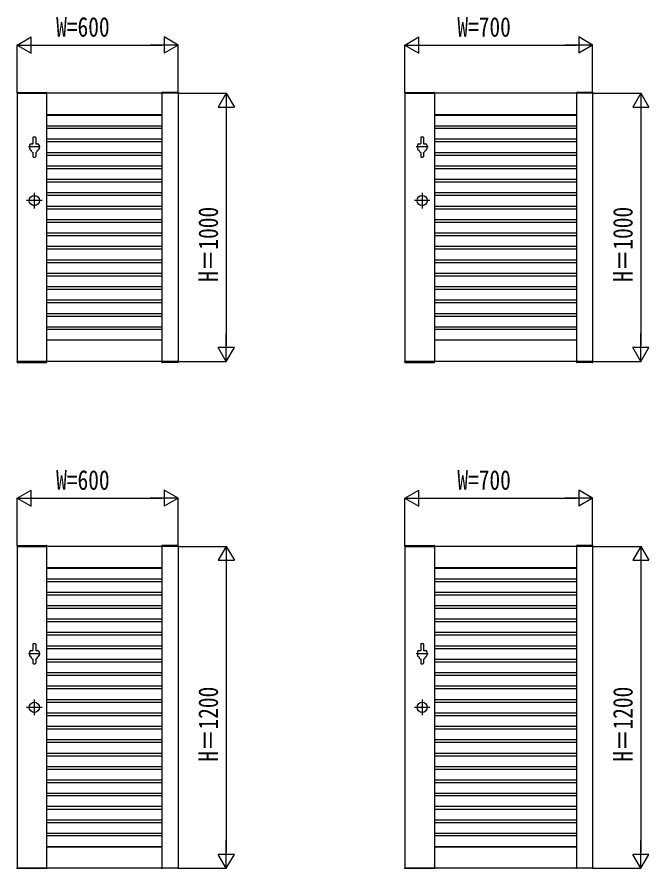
# Model space of a CAD drawing. Units: millimetres, scale not verified. Extents: x -8410 to 8410, y -5940 to 5940.
# Drawn here: x -2016 to 341, y -3457 to -281 of the extents above; entities that cross this region are included whole.
import ezdxf
from ezdxf.enums import TextEntityAlignment as Align

# ---------------------------------------------------------------- set-up
doc = ezdxf.new("R2010")
doc.units = ezdxf.units.MM
doc.header["$LTSCALE"] = 30
doc.layers.add('0-2_YKK_A1', color=4, linetype='Continuous')
doc.layers.add('0-3_YKK_D', color=6, linetype='Continuous')
doc.styles.add('ＭＳ ゴシック', font='')
doc.styles.get('ＭＳ ゴシック').set_extended_font_data('MS Gothic')

msp = doc.modelspace()

# ---------------------------------------------------------------- linework, layer by layer
at = {"layer": '0-2_YKK_A1'}
for p, q in [((-2016.01, -563.2), (-2016.14, -565.75)), ((-2016.14, -565.75), (-1905.14, -565.75)), ((-2015.64, -565.75), (-2015.64, -1565.75)), ((-1415.64, -565.75), (-2015.64, -565.75)), ((-2015.01, -562.25), (-1906.28, -562.25)), ((-1905.64, -565.75), (-1905.64, -1565.75)), ((-1905.28, -563.2), (-1905.14, -565.75)), ((-1476.01, -563.2), (-1476.14, -565.75)), ((-1415.14, -565.75), (-1476.14, -565.75)), ((-1475.64, -565.75), (-1475.64, -1565.75)), ((-1416.28, -562.25), (-1475.01, -562.25)), ((-1415.64, -565.75), (-1415.64, -1565.75)), ((-1415.28, -563.2), (-1415.14, -565.75)), ((-569.71, -563.2), (-569.85, -565.75)), ((-569.85, -565.75), (-458.85, -565.75)), ((-569.35, -565.75), (-569.35, -1565.75)), ((130.65, -565.75), (-569.35, -565.75)), ((-568.71, -562.25), (-459.98, -562.25)), ((-459.35, -565.75), (-459.35, -1565.75)), ((-458.98, -563.2), (-458.85, -565.75)), ((70.29, -563.2), (70.15, -565.75)), ((131.15, -565.75), (70.15, -565.75)), ((70.65, -565.75), (70.65, -1565.75)), ((130.02, -562.25), (71.29, -562.25)), ((130.65, -565.75), (130.65, -1565.75)), ((131.02, -563.2), (131.15, -565.75)), ((-1475.64, -645.75), (-1905.64, -645.75)), ((-1905.64, -646.85), (-1475.64, -646.85)), ((70.65, -645.75), (-459.35, -645.75)), ((-459.35, -646.85), (70.65, -646.85)), ((-1905.64, -686.85), (-1475.64, -686.85)), ((-1905.64, -696.05), (-1475.64, -696.05)), ((-459.35, -686.85), (70.65, -686.85)), ((-459.35, -696.05), (70.65, -696.05)), ((-1956.89, -730.25), (-1956.89, -753.75)), ((-1954.89, -728.25), (-1948.39, -728.25)), ((-1946.39, -730.25), (-1946.39, -753.75)), ((-510.6, -730.25), (-510.6, -753.75)), ((-508.6, -728.25), (-502.1, -728.25)), ((-500.1, -730.25), (-500.1, -753.75)), ((-1969.14, -758.75), (-1969.14, -772.75)), ((-1964.14, -753.75), (-1956.89, -753.75)), ((-1946.39, -753.75), (-1939.14, -753.75)), ((-1934.14, -758.75), (-1934.14, -772.75)), ((-1905.64, -736.05), (-1475.64, -736.05)), ((-1905.64, -746.05), (-1475.64, -746.05)), ((-522.85, -758.75), (-522.85, -772.75)), ((-517.85, -753.75), (-510.6, -753.75)), ((-500.1, -753.75), (-492.85, -753.75)), ((-487.85, -758.75), (-487.85, -772.75)), ((-459.35, -736.05), (70.65, -736.05)), ((-459.35, -746.05), (70.65, -746.05)), ((-1929.64, -765.75), (-1973.65, -765.75)), ((-1956.89, -786.6), (-1956.89, -801.25)), ((-1946.39, -786.6), (-1946.39, -801.25)), ((-1905.64, -786.05), (-1475.64, -786.05)), ((-483.34, -765.75), (-527.35, -765.75)), ((-510.6, -786.6), (-510.6, -801.25)), ((-500.1, -786.6), (-500.1, -801.25)), ((-459.35, -786.05), (70.65, -786.05)), ((-1954.89, -803.25), (-1948.39, -803.25)), ((-1905.64, -796.05), (-1475.64, -796.05)), ((-508.6, -803.25), (-502.1, -803.25)), ((-459.35, -796.05), (70.65, -796.05)), ((-1905.64, -836.05), (-1475.64, -836.05)), ((-1905.64, -846.05), (-1475.64, -846.05)), ((-459.35, -836.05), (70.65, -836.05)), ((-459.35, -846.05), (70.65, -846.05)), ((-1905.64, -886.05), (-1475.64, -886.05)), ((-459.35, -886.05), (70.65, -886.05)), ((-1905.64, -896.05), (-1475.64, -896.05)), ((-459.35, -896.05), (70.65, -896.05)), ((-1951.64, -936.75), (-1951.64, -994.75)), ((-1905.64, -936.05), (-1475.64, -936.05)), ((-1905.64, -946.05), (-1475.64, -946.05)), ((-505.35, -936.75), (-505.35, -994.75)), ((-459.35, -936.05), (70.65, -936.05)), ((-459.35, -946.05), (70.65, -946.05)), ((-1922.64, -965.75), (-1980.64, -965.75)), ((-476.35, -965.75), (-534.35, -965.75)), ((-1905.64, -986.05), (-1475.64, -986.05)), ((-1905.64, -996.05), (-1475.64, -996.05)), ((-459.35, -986.05), (70.65, -986.05)), ((-459.35, -996.05), (70.65, -996.05)), ((-1905.64, -1036.05), (-1475.64, -1036.05)), ((-1905.64, -1046.05), (-1475.64, -1046.05)), ((-459.35, -1036.05), (70.65, -1036.05)), ((-459.35, -1046.05), (70.65, -1046.05)), ((-1905.64, -1086.05), (-1475.64, -1086.05)), ((-1905.64, -1096.05), (-1475.64, -1096.05)), ((-459.35, -1086.05), (70.65, -1086.05)), ((-459.35, -1096.05), (70.65, -1096.05)), ((-1905.64, -1136.05), (-1475.64, -1136.05)), ((-459.35, -1136.05), (70.65, -1136.05)), ((-1905.64, -1146.05), (-1475.64, -1146.05)), ((-459.35, -1146.05), (70.65, -1146.05)), ((-1905.64, -1186.05), (-1475.64, -1186.05)), ((-1905.64, -1196.05), (-1475.64, -1196.05)), ((-459.35, -1186.05), (70.65, -1186.05)), ((-459.35, -1196.05), (70.65, -1196.05)), ((-1905.64, -1236.05), (-1475.64, -1236.05)), ((-459.35, -1236.05), (70.65, -1236.05)), ((-1905.64, -1246.05), (-1475.64, -1246.05)), ((-459.35, -1246.05), (70.65, -1246.05)), ((-1905.64, -1286.05), (-1475.64, -1286.05)), ((-1905.64, -1296.05), (-1475.64, -1296.05)), ((-459.35, -1286.05), (70.65, -1286.05)), ((-459.35, -1296.05), (70.65, -1296.05)), ((-1905.64, -1336.05), (-1475.64, -1336.05)), ((-1905.64, -1346.05), (-1475.64, -1346.05)), ((-459.35, -1336.05), (70.65, -1336.05)), ((-459.35, -1346.05), (70.65, -1346.05)), ((-1905.64, -1386.05), (-1475.64, -1386.05)), ((-1905.64, -1396.05), (-1475.64, -1396.05)), ((-459.35, -1386.05), (70.65, -1386.05)), ((-459.35, -1396.05), (70.65, -1396.05)), ((-1905.64, -1436.05), (-1475.64, -1436.05)), ((-1905.64, -1445.25), (-1475.64, -1445.25)), ((-459.35, -1436.05), (70.65, -1436.05)), ((-459.35, -1445.25), (70.65, -1445.25)), ((-1905.64, -1485.25), (-1475.64, -1485.25)), ((-1475.64, -1485.75), (-1905.64, -1485.75)), ((-459.35, -1485.25), (70.65, -1485.25)), ((70.65, -1485.75), (-459.35, -1485.75)), ((-2016.14, -1565.75), (-1905.14, -1565.75)), ((-2016.01, -1568.3), (-2016.14, -1565.75)), ((-1415.64, -1565.75), (-2015.64, -1565.75)), ((-2015.01, -1569.25), (-1906.28, -1569.25)), ((-1905.28, -1568.3), (-1905.14, -1565.75)), ((-1415.14, -1565.75), (-1476.14, -1565.75)), ((-1476.01, -1568.3), (-1476.14, -1565.75)), ((-1416.28, -1569.25), (-1475.01, -1569.25)), ((-1415.28, -1568.3), (-1415.14, -1565.75)), ((-569.85, -1565.75), (-458.85, -1565.75)), ((-569.71, -1568.3), (-569.85, -1565.75)), ((130.65, -1565.75), (-569.35, -1565.75)), ((-568.71, -1569.25), (-459.98, -1569.25)), ((-458.98, -1568.3), (-458.85, -1565.75)), ((131.15, -1565.75), (70.15, -1565.75)), ((70.29, -1568.3), (70.15, -1565.75)), ((130.02, -1569.25), (71.29, -1569.25)), ((131.02, -1568.3), (131.15, -1565.75)), ((-2016.01, -2252.36), (-2016.14, -2254.91)), ((-2016.14, -2254.91), (-1905.14, -2254.91)), ((-2015.64, -2254.91), (-2015.64, -3454.91)), ((-1415.64, -2254.91), (-2015.64, -2254.91)), ((-2015.01, -2251.41), (-1906.28, -2251.41)), ((-1905.64, -2254.91), (-1905.64, -3454.91)), ((-1905.28, -2252.36), (-1905.14, -2254.91)), ((-1476.01, -2252.36), (-1476.14, -2254.91)), ((-1415.14, -2254.91), (-1476.14, -2254.91)), ((-1475.64, -2254.91), (-1475.64, -3454.91)), ((-1416.28, -2251.41), (-1475.01, -2251.41)), ((-1415.64, -2254.91), (-1415.64, -3454.91)), ((-1415.28, -2252.36), (-1415.14, -2254.91)), ((-569.71, -2252.36), (-569.85, -2254.91)), ((-569.85, -2254.91), (-458.85, -2254.91)), ((-569.35, -2254.91), (-569.35, -3454.91)), ((130.65, -2254.91), (-569.35, -2254.91)), ((-568.71, -2251.41), (-459.98, -2251.41)), ((-459.35, -2254.91), (-459.35, -3454.91)), ((-458.98, -2252.36), (-458.85, -2254.91)), ((70.29, -2252.36), (70.15, -2254.91)), ((131.15, -2254.91), (70.15, -2254.91)), ((70.65, -2254.91), (70.65, -3454.91)), ((130.02, -2251.41), (71.29, -2251.41)), ((130.65, -2254.91), (130.65, -3454.91)), ((131.02, -2252.36), (131.15, -2254.91)), ((-1475.64, -2334.91), (-1905.64, -2334.91)), ((-1905.64, -2336.01), (-1475.64, -2336.01)), ((70.65, -2334.91), (-459.35, -2334.91)), ((-459.35, -2336.01), (70.65, -2336.01)), ((-1905.64, -2376.01), (-1475.64, -2376.01)), ((-459.35, -2376.01), (70.65, -2376.01)), ((-1905.64, -2385.21), (-1475.64, -2385.21)), ((-459.35, -2385.21), (70.65, -2385.21)), ((-1905.64, -2425.21), (-1475.64, -2425.21)), ((-1905.64, -2435.21), (-1475.64, -2435.21)), ((-459.35, -2425.21), (70.65, -2425.21)), ((-459.35, -2435.21), (70.65, -2435.21)), ((-1905.64, -2475.21), (-1475.64, -2475.21)), ((-459.35, -2475.21), (70.65, -2475.21)), ((-1905.64, -2485.21), (-1475.64, -2485.21)), ((-459.35, -2485.21), (70.65, -2485.21)), ((-1905.64, -2525.21), (-1475.64, -2525.21)), ((-1905.64, -2535.21), (-1475.64, -2535.21)), ((-459.35, -2525.21), (70.65, -2525.21)), ((-459.35, -2535.21), (70.65, -2535.21)), ((-1905.64, -2575.21), (-1475.64, -2575.21)), ((-1905.64, -2585.21), (-1475.64, -2585.21)), ((-459.35, -2575.21), (70.65, -2575.21)), ((-459.35, -2585.21), (70.65, -2585.21)), ((-1956.89, -2619.41), (-1956.89, -2642.91)), ((-1954.89, -2617.41), (-1948.39, -2617.41)), ((-1946.39, -2619.41), (-1946.39, -2642.91)), ((-1905.64, -2625.21), (-1475.64, -2625.21)), ((-1905.64, -2635.21), (-1475.64, -2635.21)), ((-510.6, -2619.41), (-510.6, -2642.91)), ((-508.6, -2617.41), (-502.1, -2617.41)), ((-500.1, -2619.41), (-500.1, -2642.91)), ((-459.35, -2625.21), (70.65, -2625.21)), ((-459.35, -2635.21), (70.65, -2635.21)), ((-1929.64, -2654.91), (-1973.65, -2654.91)), ((-1969.14, -2647.91), (-1969.14, -2661.91)), ((-1964.14, -2642.91), (-1956.89, -2642.91)), ((-1946.39, -2642.91), (-1939.14, -2642.91)), ((-1934.14, -2647.91), (-1934.14, -2661.91)), ((-483.34, -2654.91), (-527.35, -2654.91)), ((-522.85, -2647.91), (-522.85, -2661.91)), ((-517.85, -2642.91), (-510.6, -2642.91)), ((-500.1, -2642.91), (-492.85, -2642.91)), ((-487.85, -2647.91), (-487.85, -2661.91)), ((-1956.89, -2675.76), (-1956.89, -2690.41)), ((-1954.89, -2692.41), (-1948.39, -2692.41)), ((-1946.39, -2675.76), (-1946.39, -2690.41)), ((-1905.64, -2675.21), (-1475.64, -2675.21)), ((-1905.64, -2685.21), (-1475.64, -2685.21)), ((-510.6, -2675.76), (-510.6, -2690.41)), ((-508.6, -2692.41), (-502.1, -2692.41)), ((-500.1, -2675.76), (-500.1, -2690.41)), ((-459.35, -2675.21), (70.65, -2675.21)), ((-459.35, -2685.21), (70.65, -2685.21)), ((-1905.64, -2725.21), (-1475.64, -2725.21)), ((-459.35, -2725.21), (70.65, -2725.21)), ((-1905.64, -2735.21), (-1475.64, -2735.21)), ((-459.35, -2735.21), (70.65, -2735.21)), ((-1905.64, -2775.21), (-1475.64, -2775.21)), ((-1905.64, -2785.21), (-1475.64, -2785.21)), ((-459.35, -2775.21), (70.65, -2775.21)), ((-459.35, -2785.21), (70.65, -2785.21)), ((-1951.64, -2825.91), (-1951.64, -2883.91)), ((-1905.64, -2825.21), (-1475.64, -2825.21)), ((-505.35, -2825.91), (-505.35, -2883.91)), ((-459.35, -2825.21), (70.65, -2825.21)), ((-1922.64, -2854.91), (-1980.64, -2854.91)), ((-1905.64, -2835.21), (-1475.64, -2835.21)), ((-476.35, -2854.91), (-534.35, -2854.91)), ((-459.35, -2835.21), (70.65, -2835.21)), ((-1905.64, -2875.21), (-1475.64, -2875.21)), ((-1905.64, -2885.21), (-1475.64, -2885.21)), ((-459.35, -2875.21), (70.65, -2875.21)), ((-459.35, -2885.21), (70.65, -2885.21)), ((-1905.64, -2925.21), (-1475.64, -2925.21)), ((-1905.64, -2935.21), (-1475.64, -2935.21)), ((-459.35, -2925.21), (70.65, -2925.21)), ((-459.35, -2935.21), (70.65, -2935.21)), ((-1905.64, -2975.21), (-1475.64, -2975.21)), ((-1905.64, -2985.21), (-1475.64, -2985.21)), ((-459.35, -2975.21), (70.65, -2975.21)), ((-459.35, -2985.21), (70.65, -2985.21)), ((-1905.64, -3025.21), (-1475.64, -3025.21)), ((-1905.64, -3035.21), (-1475.64, -3035.21)), ((-459.35, -3025.21), (70.65, -3025.21)), ((-459.35, -3035.21), (70.65, -3035.21)), ((-1905.64, -3075.21), (-1475.64, -3075.21)), ((-459.35, -3075.21), (70.65, -3075.21)), ((-1905.64, -3085.21), (-1475.64, -3085.21)), ((-459.35, -3085.21), (70.65, -3085.21)), ((-1905.64, -3125.21), (-1475.64, -3125.21)), ((-1905.64, -3135.21), (-1475.64, -3135.21)), ((-459.35, -3125.21), (70.65, -3125.21)), ((-459.35, -3135.21), (70.65, -3135.21)), ((-1905.64, -3175.21), (-1475.64, -3175.21)), ((-459.35, -3175.21), (70.65, -3175.21)), ((-1475.64, -3185.21), (-1905.64, -3185.21)), ((70.65, -3185.21), (-459.35, -3185.21)), ((-1475.64, -3225.21), (-1905.64, -3225.21)), ((-1475.64, -3235.21), (-1905.64, -3235.21)), ((70.65, -3225.21), (-459.35, -3225.21)), ((70.65, -3235.21), (-459.35, -3235.21)), ((-1475.64, -3275.21), (-1905.64, -3275.21)), ((-1475.64, -3285.21), (-1905.64, -3285.21)), ((70.65, -3275.21), (-459.35, -3275.21)), ((70.65, -3285.21), (-459.35, -3285.21)), ((-1475.64, -3325.21), (-1905.64, -3325.21)), ((-1475.64, -3334.41), (-1905.64, -3334.41)), ((70.65, -3325.21), (-459.35, -3325.21)), ((70.65, -3334.41), (-459.35, -3334.41)), ((-1905.64, -3374.41), (-1475.64, -3374.41)), ((-1475.64, -3374.91), (-1905.64, -3374.91)), ((-459.35, -3374.41), (70.65, -3374.41)), ((70.65, -3374.91), (-459.35, -3374.91)), ((-2016.14, -3454.91), (-1905.14, -3454.91)), ((-2016.01, -3457.46), (-2016.14, -3454.91)), ((-1415.64, -3454.91), (-2015.64, -3454.91)), ((-1905.28, -3457.46), (-1905.14, -3454.91)), ((-1415.14, -3454.91), (-1476.14, -3454.91)), ((-1476.01, -3457.46), (-1476.14, -3454.91)), ((-1415.28, -3457.46), (-1415.14, -3454.91)), ((-569.85, -3454.91), (-458.85, -3454.91)), ((-569.71, -3457.46), (-569.85, -3454.91)), ((130.65, -3454.91), (-569.35, -3454.91)), ((-458.98, -3457.46), (-458.85, -3454.91)), ((131.15, -3454.91), (70.15, -3454.91)), ((70.29, -3457.46), (70.15, -3454.91)), ((131.02, -3457.46), (131.15, -3454.91))]:
    msp.add_line(p, q, dxfattribs=at)
for centre in [(-1951.64, -965.75), (-505.35, -965.75), (-1951.64, -2854.91), (-505.35, -2854.91)]:
    msp.add_circle(centre, 19, dxfattribs=at)
for centre, radius, start, end in [((-2015.01, -563.25), 1, 90, 177), ((-1906.28, -563.25), 1, 3, 90), ((-1475.01, -563.25), 1, 90, 177), ((-1416.28, -563.25), 1, 3, 90), ((-568.71, -563.25), 1, 90, 177), ((-459.98, -563.25), 1, 3, 90), ((71.29, -563.25), 1, 90, 177), ((130.02, -563.25), 1, 3, 90), ((-1954.89, -730.25), 2, 90, 180), ((-1948.39, -730.25), 2, 0, 90), ((-508.6, -730.25), 2, 90, 180), ((-502.1, -730.25), 2, 0, 90), ((-1964.14, -758.75), 5, 90, 180), ((-1939.14, -758.75), 5, 0, 90), ((-517.85, -758.75), 5, 90, 180), ((-492.85, -758.75), 5, 0, 90), ((-1964.14, -772.75), 5, 180, 270), ((-1951.64, -775.31), 12.5, 191.55262, 245.16541), ((-1951.64, -775.25), 12.5, 294.83459, 348.44738), ((-1951.64, -775.31), 12.5, 294.83459, 348.44738), ((-1939.14, -772.75), 5, 270, 0), ((-517.85, -772.75), 5, 180, 270), ((-505.35, -775.31), 12.5, 191.55262, 245.16541), ((-505.35, -775.25), 12.5, 294.83459, 348.44738), ((-505.35, -775.31), 12.5, 294.83459, 348.44738), ((-492.85, -772.75), 5, 270, 0), ((-1954.89, -801.25), 2, 180, 270), ((-1948.39, -801.25), 2, 270, 0), ((-508.6, -801.25), 2, 180, 270), ((-502.1, -801.25), 2, 270, 0), ((-2015.01, -1568.25), 1, 183, 270), ((-1906.28, -1568.25), 1, 270, 357), ((-1475.01, -1568.25), 1, 183, 270), ((-1416.28, -1568.25), 1, 270, 357), ((-568.71, -1568.25), 1, 183, 270), ((-459.98, -1568.25), 1, 270, 357), ((71.29, -1568.25), 1, 183, 270), ((130.02, -1568.25), 1, 270, 357), ((-2015.01, -2252.41), 1, 90, 177), ((-1906.28, -2252.41), 1, 3, 90), ((-1475.01, -2252.41), 1, 90, 177), ((-1416.28, -2252.41), 1, 3, 90), ((-568.71, -2252.41), 1, 90, 177), ((-459.98, -2252.41), 1, 3, 90), ((71.29, -2252.41), 1, 90, 177), ((130.02, -2252.41), 1, 3, 90), ((-1954.89, -2619.41), 2, 90, 180), ((-1948.39, -2619.41), 2, 0, 90), ((-508.6, -2619.41), 2, 90, 180), ((-502.1, -2619.41), 2, 0, 90), ((-1964.14, -2647.91), 5, 90, 180), ((-1964.14, -2661.91), 5, 180, 270), ((-1951.64, -2664.47), 12.5, 191.55262, 245.16541), ((-1951.64, -2664.41), 12.5, 294.83459, 348.44738), ((-1951.64, -2664.47), 12.5, 294.83459, 348.44738), ((-1939.14, -2647.91), 5, 0, 90), ((-1939.14, -2661.91), 5, 270, 0), ((-517.85, -2647.91), 5, 90, 180), ((-517.85, -2661.91), 5, 180, 270), ((-505.35, -2664.47), 12.5, 191.55262, 245.16541), ((-505.35, -2664.41), 12.5, 294.83459, 348.44738), ((-505.35, -2664.47), 12.5, 294.83459, 348.44738), ((-492.85, -2647.91), 5, 0, 90), ((-492.85, -2661.91), 5, 270, 0), ((-1954.89, -2690.41), 2, 180, 270), ((-1948.39, -2690.41), 2, 270, 0), ((-508.6, -2690.41), 2, 180, 270), ((-502.1, -2690.41), 2, 270, 0)]:
    msp.add_arc(centre, radius, start, end, dxfattribs=at)
at = {"layer": '0-3_YKK_D'}
for p, q in [((-2015.64, -385.75), (-1963.68, -355.75)), ((-1963.68, -415.75), (-1963.68, -355.75)), ((-1415.64, -385.75), (-1467.61, -355.75)), ((-1467.61, -355.75), (-1467.61, -415.75)), ((-569.35, -385.75), (-517.38, -355.75)), ((-517.38, -415.75), (-517.38, -355.75)), ((130.65, -385.75), (78.69, -355.75)), ((78.69, -355.75), (78.69, -415.75)), ((-2015.64, -563.75), (-2015.64, -384.75)), ((-2015.64, -385.75), (-1963.68, -415.75)), ((-2015.64, -385.75), (-1911.72, -385.75)), ((-1955.64, -385.75), (-1475.64, -385.75)), ((-1415.64, -385.75), (-1519.57, -385.75)), ((-1415.64, -385.75), (-1467.61, -415.75)), ((-1415.64, -563.75), (-1415.64, -384.75)), ((-569.35, -563.75), (-569.35, -384.75)), ((-569.35, -385.75), (-517.38, -415.75)), ((-569.35, -385.75), (-465.42, -385.75)), ((-509.35, -385.75), (70.65, -385.75)), ((130.65, -385.75), (26.73, -385.75)), ((130.65, -385.75), (78.69, -415.75)), ((130.65, -563.75), (130.65, -384.75)), ((-1413.64, -565.75), (-1234.64, -565.75)), ((-1235.64, -565.75), (-1265.64, -617.71)), ((-1235.64, -565.75), (-1205.64, -617.71)), ((-1235.64, -565.75), (-1235.64, -669.68)), ((132.65, -565.75), (311.65, -565.75)), ((310.65, -565.75), (280.65, -617.71)), ((310.65, -565.75), (340.65, -617.71)), ((310.65, -565.75), (310.65, -669.68)), ((-1265.64, -617.71), (-1205.64, -617.71)), ((-1235.64, -625.75), (-1235.64, -1505.75)), ((280.65, -617.71), (340.65, -617.71)), ((310.65, -625.75), (310.65, -1505.75)), ((-1235.64, -1565.75), (-1235.64, -1461.83)), ((310.65, -1565.75), (310.65, -1461.83)), ((-1235.64, -1565.75), (-1265.64, -1513.79)), ((-1205.64, -1513.79), (-1265.64, -1513.79)), ((-1235.64, -1565.75), (-1205.64, -1513.79)), ((310.65, -1565.75), (280.65, -1513.79)), ((340.65, -1513.79), (280.65, -1513.79)), ((310.65, -1565.75), (340.65, -1513.79)), ((-1413.64, -1565.75), (-1234.64, -1565.75)), ((132.65, -1565.75), (311.65, -1565.75)), ((-2015.64, -2074.91), (-1963.68, -2044.91)), ((-1963.68, -2104.91), (-1963.68, -2044.91)), ((-1415.64, -2074.91), (-1467.61, -2044.91)), ((-1467.61, -2044.91), (-1467.61, -2104.91)), ((-569.35, -2074.91), (-517.38, -2044.91)), ((-517.38, -2104.91), (-517.38, -2044.91)), ((130.65, -2074.91), (78.69, -2044.91)), ((78.69, -2044.91), (78.69, -2104.91)), ((-2015.64, -2252.91), (-2015.64, -2073.91)), ((-2015.64, -2074.91), (-1963.68, -2104.91)), ((-2015.64, -2074.91), (-1911.72, -2074.91)), ((-1955.64, -2074.91), (-1475.64, -2074.91)), ((-1415.64, -2074.91), (-1519.57, -2074.91)), ((-1415.64, -2074.91), (-1467.61, -2104.91)), ((-1415.64, -2252.91), (-1415.64, -2073.91)), ((-569.35, -2252.91), (-569.35, -2073.91)), ((-569.35, -2074.91), (-517.38, -2104.91)), ((-569.35, -2074.91), (-465.42, -2074.91)), ((-509.35, -2074.91), (70.65, -2074.91)), ((130.65, -2074.91), (26.73, -2074.91)), ((130.65, -2074.91), (78.69, -2104.91)), ((130.65, -2252.91), (130.65, -2073.91)), ((-1413.64, -2254.91), (-1234.64, -2254.91)), ((-1235.64, -2254.91), (-1265.64, -2306.87)), ((-1235.64, -2254.91), (-1205.64, -2306.87)), ((-1235.64, -2254.91), (-1235.64, -2358.84)), ((132.65, -2254.91), (311.65, -2254.91)), ((310.65, -2254.91), (280.65, -2306.87)), ((310.65, -2254.91), (340.65, -2306.87)), ((310.65, -2254.91), (310.65, -2358.84)), ((-1265.64, -2306.87), (-1205.64, -2306.87)), ((-1235.64, -2314.91), (-1235.64, -3394.91)), ((280.65, -2306.87), (340.65, -2306.87)), ((310.65, -2314.91), (310.65, -3394.91)), ((-1235.64, -3454.91), (-1235.64, -3350.99)), ((310.65, -3454.91), (310.65, -3350.99)), ((-1235.64, -3454.91), (-1265.64, -3402.95)), ((-1205.64, -3402.95), (-1265.64, -3402.95)), ((-1235.64, -3454.91), (-1205.64, -3402.95)), ((310.65, -3454.91), (280.65, -3402.95)), ((340.65, -3402.95), (280.65, -3402.95)), ((310.65, -3454.91), (340.65, -3402.95)), ((-1413.64, -3454.91), (-1234.64, -3454.91)), ((132.65, -3454.91), (311.65, -3454.91))]:
    msp.add_line(p, q, dxfattribs=at)

# ---------------------------------------------------------------- texts
at = {"layer": '0-3_YKK_D', "style": 'ＭＳ ゴシック', "width": 0.8}
for s, p in [('W=600', (-1870.31, -376.75)), ('W=700', (-374.01, -376.75)), ('W=600', (-1870.31, -2065.91)), ('W=700', (-374.01, -2065.91))]:
    msp.add_text(s, height=73.31, dxfattribs=at).set_placement(p, align=Align.BOTTOM_LEFT)
for s, p in [('H＝1000', (-1244.64, -1268.42)), ('H＝1000', (301.65, -1268.42)), ('H＝1200', (-1244.64, -3057.58)), ('H＝1200', (301.65, -3057.58))]:
    msp.add_text(s, height=73.31, rotation=90, dxfattribs=at).set_placement(p, align=Align.BOTTOM_LEFT)

doc.saveas('drawing.dxf')
